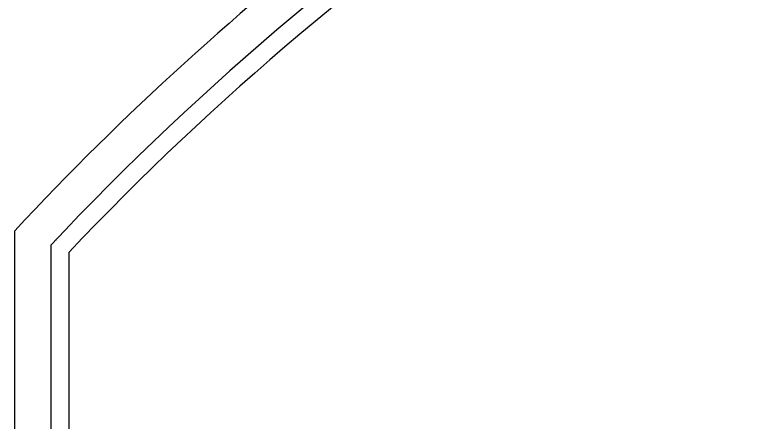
# Model space of a CAD drawing. Header units: millimetres. Extents: x -27671 to 122165, y 825 to 42056.
# Drawn here: x 55661 to 55779.9, y 19049.4 to 19115.5 of the extents above; entities that cross this region are included whole.
import ezdxf

# ---------------------------------------------------------------- set-up
doc = ezdxf.new("R2010")
doc.units = ezdxf.units.MM
doc.header["$LTSCALE"] = 100
doc.header["$MEASUREMENT"] = 0
doc.layers.get('0').update_dxf_attribs({"linetype": 'CONTINUOUS'})
doc.layers.add('ELE9', color=9, linetype='CONTINUOUS')

# ---------------------------------------------------------------- blocks, each defined once
blk = doc.blocks.new('ggtyu')
at = {"layer": 'ELE9', "color": 253, "ltscale": 0.1}
for p, q in [((55661.03, 19080.44), (55661.03, 19014.08)), ((55666.9, 19078.13), (55666.9, 19019.95)), ((55669.83, 19076.96), (55669.83, 19022.88))]:
    blk.add_line(p, q, dxfattribs=at)
for points in [[(55785.9, 19168.98, 0.0156), (55761.08, 19154.8), (55761.25, 19154.51), (55749.39, 19147.66), (55749.51, 19147.46, 0.059062), (55666.9, 19078.13)], [(55748.53, 19143.29, 0.056711), (55669.83, 19076.96)]]:
    blk.add_lwpolyline(points, format="xyb", dxfattribs=at)
for radius, start, end in [(463.96, 117.934, 137.0535), (458.09, 136.613, 136.6297)]:
    blk.add_arc((56000.65, 18764.34), radius, start, end, dxfattribs=at)

msp = doc.modelspace()

# ---------------------------------------------------------------- block references
msp.add_blockref('ggtyu', (0, 0))

doc.saveas('drawing.dxf')
